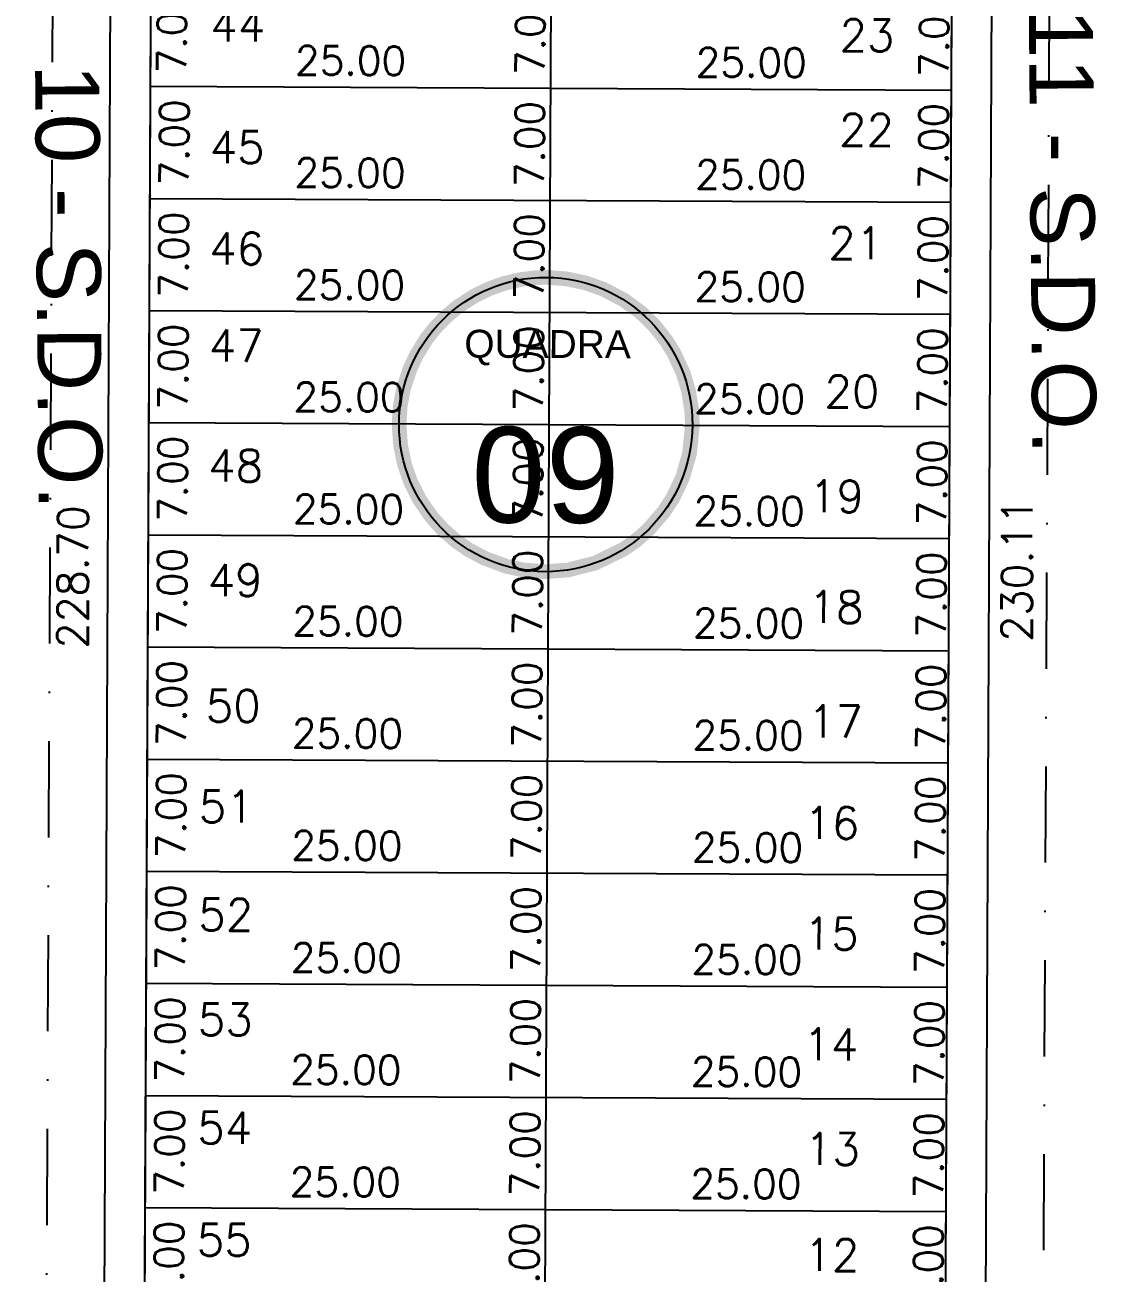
# Model space of a CAD drawing. Header units: millimetres. Extents: x -4430026 to 4783824, y 584 to 9593110.
# Drawn here: x 2184.4 to 2251.3, y 1793.2 to 1871.1 of the extents above; entities that cross this region are included whole.
import ezdxf
from ezdxf.enums import TextEntityAlignment as Align

# ---------------------------------------------------------------- set-up
doc = ezdxf.new("R2010")
doc.units = ezdxf.units.MM
doc.linetypes.add('DASHDOT', pattern=[1, 0.5, -0.25, 0, -0.25])
doc.linetypes.add('HIDDEN2', pattern=[0.1875, 0.125, -0.0625])
for name, color, linetype in [('boundary filipe', 6, 'Continuous'), ('Calçada', 1, 'Continuous'), ('Cota', 8, 'Continuous'), ('COTAS', 8, 'Continuous'), ('Lotes', 2, 'Continuous'), ('Nomes de Ruas', 3, 'Continuous'), ('Numero de lotes', 5, 'Continuous'), ('númeraçãoquadras', 4, 'Continuous'), ('Projeção', 8, 'HIDDEN2'), ('QUADRA', 4, 'Continuous')]:
    doc.layers.add(name, color=color, linetype=linetype)
doc.styles.add('arcad1', font='romans.shx')
doc.styles.add('ARIAL', font='arial.ttf', dxfattribs={"height": 0.25})
doc.styles.add('ROMANS', font='romans.shx')
doc.styles.add('STYLE1', font='sanss___.ttf')
doc.dimstyles.new('BOLA100', dxfattribs={"dimscale": 0, "dimtxt": 1.9, "dimasz": 0.18, "dimexe": 0.18, "dimexo": 0.063, "dimgap": 0, "dimtad": 1, "dimzin": 4, "dimdsep": 46, "dimtxsty": 'ROMANS', "dimcen": 0.09, "dimse1": 1, "dimse2": 1, "dimsd1": 1, "dimsd2": 1, "dimclrt": 256, "dimaunit": 1, "dimadec": 4, "dimazin": 0, "dimtfac": 1.2, "dimtix": 1, "dimtmove": 2, "dimatfit": 3, "dimfxl": 1, "dimtvp": 2, "dimtolj": 1, "dimtzin": 4, "dimarcsym": 0})
doc.dimstyles.get("Standard").update_dxf_attribs({"dimtxt": 0.18, "dimasz": 0.18, "dimexe": 0.18, "dimexo": 0.0625, "dimgap": 0.09, "dimtad": 0, "dimtih": 1, "dimtoh": 1, "dimdec": 4, "dimzin": 0, "dimdsep": 46, "dimtxsty": 'Standard', "dimcen": 0.09, "dimadec": 0, "dimazin": 0, "dimtfac": 1, "dimtdec": 4, "dimtofl": 0, "dimtmove": 0, "dimatfit": 3, "dimfxl": 1, "dimtolj": 1, "dimtzin": 0, "dimarcsym": 0})

# ---------------------------------------------------------------- blocks, each defined once
blk = doc.blocks.new('NUM_quadra')
at = {"color": 6, "const_width": 0.02}
blk.add_lwpolyline([(-0.0134, 0.1996), (-0.034, 0.1971), (-0.0579, 0.1914), (-0.0779, 0.1842), (-0.0981, 0.1743), (-0.1208, 0.1594), (-0.1377, 0.145), (-0.1521, 0.1299), (-0.1625, 0.1166), (-0.1764, 0.0942), (-0.1852, 0.0754), (-0.1941, 0.0483), (-0.1985, 0.0243), (-0.2, 0), (-0.1977, -0.0299), (-0.1921, -0.0556), (-0.1839, -0.0786), (-0.1713, -0.1033), (-0.1546, -0.1269), (-0.1389, -0.1439), (-0.1219, -0.1586), (-0.1046, -0.1705), (-0.0831, -0.1819), (-0.0531, -0.1928), (-0.0302, -0.1977), (0, -0.2), (0.0309, -0.1976), (0.0677, -0.1882), (0.1069, -0.169), (0.124, -0.1569), (0.1407, -0.1421), (0.1614, -0.1181), (0.1737, -0.0992), (0.187, -0.071), (0.1962, -0.0386), (0.2, 0), (0.1989, 0.0205), (0.1943, 0.0473), (0.1871, 0.0707), (0.1741, 0.0984), (0.1635, 0.1151), (0.1472, 0.1354), (0.1285, 0.1533), (0.1063, 0.1694), (0.0782, 0.1841), (0.0533, 0.1928), (0.0267, 0.1982), (0, 0.2)], close=True, dxfattribs=at)
blk.add_circle((0, 0), 0.2)
at = {"color": 3, "insert": (-0.1114, 0.1285), "char_height": 0.038, "width": 0.2663, "attachment_point": 1, "style": 'STYLE1'}
blk.add_mtext('\\fArial|b0|i0|c0|p34;QUADRA', dxfattribs=at)
at = {"color": 3, "style": 'STYLE1'}
blk.add_attdef('00', text='', height=0.13, dxfattribs=at).set_placement((0, -0.1335), align=Align.CENTER)
blk = doc.blocks.new('*D14935')
at = {"layer": 'DEFPOINTS', "color": 0}
for p in [(2192.244, 1867.565), (2217.244, 1867.447), (2217.233, 1865.179)]:
    blk.add_point(p, dxfattribs=at)
at = {"layer": 'Cota', "color": 41, "insert": (2204.751, 1868.838), "char_height": 1.8, "attachment_point": 5, "rotation": 359.72858, "style": 'ROMANS'}
blk.add_mtext('\\A1;25.00', dxfattribs=at)
blk = doc.blocks.new('*D14936')
at = {"layer": 'DEFPOINTS', "color": 0}
for p in [(2217.244, 1867.447), (2242.244, 1867.328), (2242.233, 1865.06)]:
    blk.add_point(p, dxfattribs=at)
at = {"layer": 'Cota', "color": 41, "insert": (2229.75, 1868.719), "char_height": 1.8, "attachment_point": 5, "rotation": 359.72858, "style": 'ROMANS'}
blk.add_mtext('\\A1;25.00', dxfattribs=at)
blk = doc.blocks.new('*D14937')
at = {"layer": 'DEFPOINTS', "color": 0}
for p in [(2192.276, 1874.237), (2192.243, 1867.237), (2197.173, 1867.214)]:
    blk.add_point(p, dxfattribs=at)
at = {"layer": 'Cota', "color": 41, "insert": (2193.59, 1870.731), "char_height": 1.8, "attachment_point": 5, "rotation": 89.72858, "style": 'ROMANS'}
blk.add_mtext('\\A1;7.00', dxfattribs=at)
blk = doc.blocks.new('*D14938')
at = {"layer": 'DEFPOINTS', "color": 0}
for p in [(2217.276, 1874.119), (2217.243, 1867.119), (2219.541, 1867.108)]:
    blk.add_point(p, dxfattribs=at)
at = {"layer": 'Cota', "color": 41, "insert": (2215.957, 1870.625), "char_height": 1.8, "attachment_point": 5, "rotation": 89.72858, "style": 'ROMANS'}
blk.add_mtext('\\A1;7.00', dxfattribs=at)
blk = doc.blocks.new('*D14939')
at = {"layer": 'DEFPOINTS', "color": 0}
for p in [(2192.211, 1860.565), (2217.211, 1860.447), (2217.2, 1858.179)]:
    blk.add_point(p, dxfattribs=at)
at = {"layer": 'Cota', "color": 41, "insert": (2204.717, 1861.838), "char_height": 1.8, "attachment_point": 5, "rotation": 359.72858, "style": 'ROMANS'}
blk.add_mtext('\\A1;25.00', dxfattribs=at)
blk = doc.blocks.new('*D14940')
at = {"layer": 'DEFPOINTS', "color": 0}
for p in [(2217.211, 1860.447), (2242.211, 1860.328), (2242.2, 1858.06)]:
    blk.add_point(p, dxfattribs=at)
at = {"layer": 'Cota', "color": 41, "insert": (2229.717, 1861.72), "char_height": 1.8, "attachment_point": 5, "rotation": 359.72858, "style": 'ROMANS'}
blk.add_mtext('\\A1;25.00', dxfattribs=at)
blk = doc.blocks.new('*D14941')
at = {"layer": 'DEFPOINTS', "color": 0}
for p in [(2217.243, 1867.119), (2217.209, 1860.119), (2219.508, 1860.108)]:
    blk.add_point(p, dxfattribs=at)
at = {"layer": 'Cota', "color": 41, "insert": (2215.924, 1863.625), "char_height": 1.8, "attachment_point": 5, "rotation": 89.72858, "style": 'ROMANS'}
blk.add_mtext('\\A1;7.00', dxfattribs=at)
blk = doc.blocks.new('*D14942')
at = {"layer": 'DEFPOINTS', "color": 0}
for p in [(2192.178, 1853.565), (2217.178, 1853.447), (2217.167, 1851.179)]:
    blk.add_point(p, dxfattribs=at)
at = {"layer": 'Cota', "color": 41, "insert": (2204.684, 1854.838), "char_height": 1.8, "attachment_point": 5, "rotation": 359.72858, "style": 'ROMANS'}
blk.add_mtext('\\A1;25.00', dxfattribs=at)
blk = doc.blocks.new('*D14943')
at = {"layer": 'DEFPOINTS', "color": 0}
for p in [(2217.178, 1853.447), (2242.178, 1853.328), (2242.167, 1851.06)]:
    blk.add_point(p, dxfattribs=at)
at = {"layer": 'Cota', "color": 41, "insert": (2229.684, 1854.72), "char_height": 1.8, "attachment_point": 5, "rotation": 359.72858, "style": 'ROMANS'}
blk.add_mtext('\\A1;25.00', dxfattribs=at)
blk = doc.blocks.new('*D14944')
at = {"layer": 'DEFPOINTS', "color": 0}
for p in [(2217.209, 1860.119), (2217.176, 1853.119), (2219.475, 1853.108)]:
    blk.add_point(p, dxfattribs=at)
at = {"layer": 'Cota', "color": 41, "insert": (2215.891, 1856.625), "char_height": 1.8, "attachment_point": 5, "rotation": 89.72858, "style": 'ROMANS'}
blk.add_mtext('\\A1;7.00', dxfattribs=at)
blk = doc.blocks.new('*D14945')
at = {"layer": 'DEFPOINTS', "color": 0}
for p in [(2192.145, 1846.565), (2217.145, 1846.447), (2217.134, 1844.179)]:
    blk.add_point(p, dxfattribs=at)
at = {"layer": 'Cota', "color": 41, "insert": (2204.651, 1847.838), "char_height": 1.8, "attachment_point": 5, "rotation": 359.72858, "style": 'ROMANS'}
blk.add_mtext('\\A1;25.00', dxfattribs=at)
blk = doc.blocks.new('*D14946')
at = {"layer": 'DEFPOINTS', "color": 0}
for p in [(2217.145, 1846.447), (2242.144, 1846.328), (2242.134, 1844.06)]:
    blk.add_point(p, dxfattribs=at)
at = {"layer": 'Cota', "color": 41, "insert": (2229.651, 1847.72), "char_height": 1.8, "attachment_point": 5, "rotation": 359.72858, "style": 'ROMANS'}
blk.add_mtext('\\A1;25.00', dxfattribs=at)
blk = doc.blocks.new('*D14947')
at = {"layer": 'DEFPOINTS', "color": 0}
for p in [(2217.176, 1853.119), (2217.143, 1846.119), (2219.441, 1846.108)]:
    blk.add_point(p, dxfattribs=at)
at = {"layer": 'Cota', "color": 41, "insert": (2215.858, 1849.625), "char_height": 1.8, "attachment_point": 5, "rotation": 89.72858, "style": 'ROMANS'}
blk.add_mtext('\\A1;7.00', dxfattribs=at)
blk = doc.blocks.new('*D14948')
at = {"layer": 'DEFPOINTS', "color": 0}
for p in [(2192.112, 1839.565), (2217.111, 1839.447), (2217.101, 1837.179)]:
    blk.add_point(p, dxfattribs=at)
at = {"layer": 'Cota', "color": 41, "insert": (2204.618, 1840.838), "char_height": 1.8, "attachment_point": 5, "rotation": 359.72858, "style": 'ROMANS'}
blk.add_mtext('\\A1;25.00', dxfattribs=at)
blk = doc.blocks.new('*D14949')
at = {"layer": 'DEFPOINTS', "color": 0}
for p in [(2217.111, 1839.447), (2242.111, 1839.329), (2242.1, 1837.061)]:
    blk.add_point(p, dxfattribs=at)
at = {"layer": 'Cota', "color": 41, "insert": (2229.618, 1840.72), "char_height": 1.8, "attachment_point": 5, "rotation": 359.72858, "style": 'ROMANS'}
blk.add_mtext('\\A1;25.00', dxfattribs=at)
blk = doc.blocks.new('*D14950')
at = {"layer": 'DEFPOINTS', "color": 0}
for p in [(2217.143, 1846.119), (2217.11, 1839.119), (2219.408, 1839.108)]:
    blk.add_point(p, dxfattribs=at)
at = {"layer": 'Cota', "color": 41, "insert": (2215.825, 1842.625), "char_height": 1.8, "attachment_point": 5, "rotation": 89.72858, "style": 'ROMANS'}
blk.add_mtext('\\A1;7.00', dxfattribs=at)
blk = doc.blocks.new('*D14951')
at = {"layer": 'DEFPOINTS', "color": 0}
for p in [(2192.079, 1832.565), (2217.078, 1832.447), (2217.068, 1830.179)]:
    blk.add_point(p, dxfattribs=at)
at = {"layer": 'Cota', "color": 41, "insert": (2204.585, 1833.838), "char_height": 1.8, "attachment_point": 5, "rotation": 359.72858, "style": 'ROMANS'}
blk.add_mtext('\\A1;25.00', dxfattribs=at)
blk = doc.blocks.new('*D14952')
at = {"layer": 'DEFPOINTS', "color": 0}
for p in [(2217.078, 1832.447), (2242.078, 1832.329), (2242.067, 1830.061)]:
    blk.add_point(p, dxfattribs=at)
at = {"layer": 'Cota', "color": 41, "insert": (2229.584, 1833.72), "char_height": 1.8, "attachment_point": 5, "rotation": 359.72858, "style": 'ROMANS'}
blk.add_mtext('\\A1;25.00', dxfattribs=at)
blk = doc.blocks.new('*D14953')
at = {"layer": 'DEFPOINTS', "color": 0}
for p in [(2217.11, 1839.119), (2217.077, 1832.119), (2219.375, 1832.109)]:
    blk.add_point(p, dxfattribs=at)
at = {"layer": 'Cota', "color": 41, "insert": (2215.792, 1835.626), "char_height": 1.8, "attachment_point": 5, "rotation": 89.72858, "style": 'ROMANS'}
blk.add_mtext('\\A1;7.00', dxfattribs=at)
blk = doc.blocks.new('*D14954')
at = {"layer": 'DEFPOINTS', "color": 0}
for p in [(2217.045, 1825.447), (2242.045, 1825.329), (2242.034, 1823.061)]:
    blk.add_point(p, dxfattribs=at)
at = {"layer": 'Cota', "color": 41, "insert": (2229.551, 1826.72), "char_height": 1.8, "attachment_point": 5, "rotation": 359.72858, "style": 'ROMANS'}
blk.add_mtext('\\A1;25.00', dxfattribs=at)
blk = doc.blocks.new('*D14955')
at = {"layer": 'DEFPOINTS', "color": 0}
for p in [(2217.077, 1832.119), (2217.044, 1825.119), (2219.342, 1825.109)]:
    blk.add_point(p, dxfattribs=at)
at = {"layer": 'Cota', "color": 41, "insert": (2215.759, 1828.626), "char_height": 1.8, "attachment_point": 5, "rotation": 89.72858, "style": 'ROMANS'}
blk.add_mtext('\\A1;7.00', dxfattribs=at)
blk = doc.blocks.new('*D14956')
at = {"layer": 'DEFPOINTS', "color": 0}
for p in [(2192.012, 1818.566), (2217.012, 1818.447), (2217.001, 1816.179)]:
    blk.add_point(p, dxfattribs=at)
at = {"layer": 'Cota', "color": 41, "insert": (2204.518, 1819.838), "char_height": 1.8, "attachment_point": 5, "rotation": 359.72858, "style": 'ROMANS'}
blk.add_mtext('\\A1;25.00', dxfattribs=at)
blk = doc.blocks.new('*D14957')
at = {"layer": 'DEFPOINTS', "color": 0}
for p in [(2217.012, 1818.447), (2242.012, 1818.329), (2242.001, 1816.061)]:
    blk.add_point(p, dxfattribs=at)
at = {"layer": 'Cota', "color": 41, "insert": (2229.518, 1819.72), "char_height": 1.8, "attachment_point": 5, "rotation": 359.72858, "style": 'ROMANS'}
blk.add_mtext('\\A1;25.00', dxfattribs=at)
blk = doc.blocks.new('*D14958')
at = {"layer": 'DEFPOINTS', "color": 0}
for p in [(2217.044, 1825.119), (2217.01, 1818.12), (2219.309, 1818.109)]:
    blk.add_point(p, dxfattribs=at)
at = {"layer": 'Cota', "color": 41, "insert": (2215.725, 1821.626), "char_height": 1.8, "attachment_point": 5, "rotation": 89.72858, "style": 'ROMANS'}
blk.add_mtext('\\A1;7.00', dxfattribs=at)
blk = doc.blocks.new('*D14959')
at = {"layer": 'DEFPOINTS', "color": 0}
for p in [(2191.979, 1811.566), (2216.979, 1811.447), (2216.968, 1809.179)]:
    blk.add_point(p, dxfattribs=at)
at = {"layer": 'Cota', "color": 41, "insert": (2204.485, 1812.838), "char_height": 1.8, "attachment_point": 5, "rotation": 359.72858, "style": 'ROMANS'}
blk.add_mtext('\\A1;25.00', dxfattribs=at)
blk = doc.blocks.new('*D14960')
at = {"layer": 'DEFPOINTS', "color": 0}
for p in [(2216.979, 1811.447), (2241.979, 1811.329), (2241.968, 1809.061)]:
    blk.add_point(p, dxfattribs=at)
at = {"layer": 'Cota', "color": 41, "insert": (2229.485, 1812.72), "char_height": 1.8, "attachment_point": 5, "rotation": 359.72858, "style": 'ROMANS'}
blk.add_mtext('\\A1;25.00', dxfattribs=at)
blk = doc.blocks.new('*D14961')
at = {"layer": 'DEFPOINTS', "color": 0}
for p in [(2217.01, 1818.12), (2216.977, 1811.12), (2219.276, 1811.109)]:
    blk.add_point(p, dxfattribs=at)
at = {"layer": 'Cota', "color": 41, "insert": (2215.692, 1814.626), "char_height": 1.8, "attachment_point": 5, "rotation": 89.72858, "style": 'ROMANS'}
blk.add_mtext('\\A1;7.00', dxfattribs=at)
blk = doc.blocks.new('*D14962')
at = {"layer": 'DEFPOINTS', "color": 0}
for p in [(2191.946, 1804.566), (2216.946, 1804.447), (2216.935, 1802.179)]:
    blk.add_point(p, dxfattribs=at)
at = {"layer": 'Cota', "color": 41, "insert": (2204.452, 1805.839), "char_height": 1.8, "attachment_point": 5, "rotation": 359.72858, "style": 'ROMANS'}
blk.add_mtext('\\A1;25.00', dxfattribs=at)
blk = doc.blocks.new('*D14963')
at = {"layer": 'DEFPOINTS', "color": 0}
for p in [(2216.946, 1804.447), (2241.945, 1804.329), (2241.935, 1802.061)]:
    blk.add_point(p, dxfattribs=at)
at = {"layer": 'Cota', "color": 41, "insert": (2229.452, 1805.72), "char_height": 1.8, "attachment_point": 5, "rotation": 359.72858, "style": 'ROMANS'}
blk.add_mtext('\\A1;25.00', dxfattribs=at)
blk = doc.blocks.new('*D14964')
at = {"layer": 'DEFPOINTS', "color": 0}
for p in [(2216.977, 1811.12), (2216.944, 1804.12), (2219.242, 1804.109)]:
    blk.add_point(p, dxfattribs=at)
at = {"layer": 'Cota', "color": 41, "insert": (2215.659, 1807.626), "char_height": 1.8, "attachment_point": 5, "rotation": 89.72858, "style": 'ROMANS'}
blk.add_mtext('\\A1;7.00', dxfattribs=at)
blk = doc.blocks.new('*D14965')
at = {"layer": 'DEFPOINTS', "color": 0}
for p in [(2191.913, 1797.566), (2216.913, 1797.447), (2216.902, 1795.179)]:
    blk.add_point(p, dxfattribs=at)
at = {"layer": 'Cota', "color": 41, "insert": (2204.419, 1798.839), "char_height": 1.8, "attachment_point": 5, "rotation": 359.72858, "style": 'ROMANS'}
blk.add_mtext('\\A1;25.00', dxfattribs=at)
blk = doc.blocks.new('*D14966')
at = {"layer": 'DEFPOINTS', "color": 0}
for p in [(2216.913, 1797.447), (2241.912, 1797.329), (2241.901, 1795.061)]:
    blk.add_point(p, dxfattribs=at)
at = {"layer": 'Cota', "color": 41, "insert": (2229.419, 1798.72), "char_height": 1.8, "attachment_point": 5, "rotation": 359.72858, "style": 'ROMANS'}
blk.add_mtext('\\A1;25.00', dxfattribs=at)
blk = doc.blocks.new('*D14967')
at = {"layer": 'DEFPOINTS', "color": 0}
for p in [(2216.944, 1804.12), (2216.911, 1797.12), (2219.209, 1797.109)]:
    blk.add_point(p, dxfattribs=at)
at = {"layer": 'Cota', "color": 41, "insert": (2215.626, 1800.626), "char_height": 1.8, "attachment_point": 5, "rotation": 89.72858, "style": 'ROMANS'}
blk.add_mtext('\\A1;7.00', dxfattribs=at)
blk = doc.blocks.new('*D14970')
at = {"layer": 'DEFPOINTS', "color": 0}
for p in [(2216.911, 1797.12), (2216.878, 1790.12), (2219.176, 1790.109)]:
    blk.add_point(p, dxfattribs=at)
at = {"layer": 'Cota', "color": 41, "insert": (2215.593, 1793.626), "char_height": 1.8, "attachment_point": 5, "rotation": 89.72858, "style": 'ROMANS'}
blk.add_mtext('\\A1;7.00', dxfattribs=at)
blk = doc.blocks.new('*D13597')
at = {"layer": 'DEFPOINTS', "color": 0}
for p in [(2194.808, 1797.224), (2194.775, 1790.225), (2196.991, 1790.214)]:
    blk.add_point(p, dxfattribs=at)
at = {"layer": 'Cota', "color": 41, "insert": (2193.408, 1793.731), "char_height": 1.8, "attachment_point": 5, "rotation": 89.72858, "style": 'ROMANS'}
blk.add_mtext('\\A1;7.00', dxfattribs=at)
blk = doc.blocks.new('*D13668')
at = {"layer": 'DEFPOINTS', "color": 0}
for p in [(2195.061, 1867.224), (2195.028, 1860.224), (2197.326, 1860.213)]:
    blk.add_point(p, dxfattribs=at)
at = {"layer": 'Cota', "color": 41, "insert": (2193.743, 1863.73), "char_height": 1.8, "attachment_point": 5, "rotation": 89.72858, "style": 'ROMANS'}
blk.add_mtext('\\A1;7.00', dxfattribs=at)
blk = doc.blocks.new('*D13669')
at = {"layer": 'DEFPOINTS', "color": 0}
for p in [(2195.028, 1860.224), (2194.995, 1853.224), (2197.293, 1853.213)]:
    blk.add_point(p, dxfattribs=at)
at = {"layer": 'Cota', "color": 41, "insert": (2193.71, 1856.73), "char_height": 1.8, "attachment_point": 5, "rotation": 89.72858, "style": 'ROMANS'}
blk.add_mtext('\\A1;7.00', dxfattribs=at)
blk = doc.blocks.new('*D13670')
at = {"layer": 'DEFPOINTS', "color": 0}
for p in [(2194.995, 1853.224), (2194.962, 1846.224), (2197.26, 1846.213)]:
    blk.add_point(p, dxfattribs=at)
at = {"layer": 'Cota', "color": 41, "insert": (2193.677, 1849.73), "char_height": 1.8, "attachment_point": 5, "rotation": 89.72858, "style": 'ROMANS'}
blk.add_mtext('\\A1;7.00', dxfattribs=at)
blk = doc.blocks.new('*D13671')
at = {"layer": 'DEFPOINTS', "color": 0}
for p in [(2194.962, 1846.224), (2194.929, 1839.224), (2197.227, 1839.213)]:
    blk.add_point(p, dxfattribs=at)
at = {"layer": 'Cota', "color": 41, "insert": (2193.643, 1842.731), "char_height": 1.8, "attachment_point": 5, "rotation": 89.72858, "style": 'ROMANS'}
blk.add_mtext('\\A1;7.00', dxfattribs=at)
blk = doc.blocks.new('*D13672')
at = {"layer": 'DEFPOINTS', "color": 0}
for p in [(2194.929, 1839.224), (2194.895, 1832.224), (2197.194, 1832.214)]:
    blk.add_point(p, dxfattribs=at)
at = {"layer": 'Cota', "color": 41, "insert": (2193.61, 1835.731), "char_height": 1.8, "attachment_point": 5, "rotation": 89.72858, "style": 'ROMANS'}
blk.add_mtext('\\A1;7.00', dxfattribs=at)
blk = doc.blocks.new('*D13673')
at = {"layer": 'DEFPOINTS', "color": 0}
for p in [(2194.895, 1832.224), (2194.862, 1825.225), (2197.161, 1825.214)]:
    blk.add_point(p, dxfattribs=at)
at = {"layer": 'Cota', "color": 41, "insert": (2193.577, 1828.731), "char_height": 1.8, "attachment_point": 5, "rotation": 89.72858, "style": 'ROMANS'}
blk.add_mtext('\\A1;7.00', dxfattribs=at)
blk = doc.blocks.new('*D13674')
at = {"layer": 'DEFPOINTS', "color": 0}
for p in [(2194.862, 1825.225), (2194.829, 1818.225), (2197.127, 1818.214)]:
    blk.add_point(p, dxfattribs=at)
at = {"layer": 'Cota', "color": 41, "insert": (2193.544, 1821.731), "char_height": 1.8, "attachment_point": 5, "rotation": 89.72858, "style": 'ROMANS'}
blk.add_mtext('\\A1;7.00', dxfattribs=at)
blk = doc.blocks.new('*D13675')
at = {"layer": 'DEFPOINTS', "color": 0}
for p in [(2194.829, 1818.225), (2194.796, 1811.225), (2197.094, 1811.214)]:
    blk.add_point(p, dxfattribs=at)
at = {"layer": 'Cota', "color": 41, "insert": (2193.511, 1814.731), "char_height": 1.8, "attachment_point": 5, "rotation": 89.72858, "style": 'ROMANS'}
blk.add_mtext('\\A1;7.00', dxfattribs=at)
blk = doc.blocks.new('*D13676')
at = {"layer": 'DEFPOINTS', "color": 0}
for p in [(2194.796, 1811.225), (2194.763, 1804.225), (2197.061, 1804.214)]:
    blk.add_point(p, dxfattribs=at)
at = {"layer": 'Cota', "color": 41, "insert": (2193.478, 1807.731), "char_height": 1.8, "attachment_point": 5, "rotation": 89.72858, "style": 'ROMANS'}
blk.add_mtext('\\A1;7.00', dxfattribs=at)
blk = doc.blocks.new('*D13677')
at = {"layer": 'DEFPOINTS', "color": 0}
for p in [(2194.763, 1804.225), (2194.73, 1797.225), (2197.028, 1797.214)]:
    blk.add_point(p, dxfattribs=at)
at = {"layer": 'Cota', "color": 41, "insert": (2193.445, 1800.731), "char_height": 1.8, "attachment_point": 5, "rotation": 89.72858, "style": 'ROMANS'}
blk.add_mtext('\\A1;7.00', dxfattribs=at)
blk = doc.blocks.new('*D13678')
at = {"layer": 'DEFPOINTS', "color": 0}
for p in [(2192.045, 1825.566), (2217.045, 1825.447), (2217.034, 1823.179)]:
    blk.add_point(p, dxfattribs=at)
at = {"layer": 'Cota', "color": 41, "insert": (2204.552, 1826.838), "char_height": 1.8, "attachment_point": 5, "rotation": 359.72858, "style": 'ROMANS'}
blk.add_mtext('\\A1;25.00', dxfattribs=at)
blk = doc.blocks.new('*D14082')
at = {"layer": 'DEFPOINTS', "color": 0, "linetype": 'ByBlock'}
for p in [(2186.539, 1950.968), (2185.456, 1722.27), (2187.824, 1722.259)]:
    blk.add_point(p, dxfattribs=at)
at = {"layer": 'COTAS', "linetype": 'ByBlock', "insert": (2187.416, 1836.612), "char_height": 1.9, "attachment_point": 5, "rotation": 89.72858, "style": 'ROMANS'}
blk.add_mtext('\\A1;228.70', dxfattribs=at)
blk = doc.blocks.new('*D14083')
at = {"layer": 'DEFPOINTS', "color": 0, "linetype": 'ByBlock'}
for p in [(2248.745, 1952.084), (2247.655, 1721.976), (2247.655, 1721.976)]:
    blk.add_point(p, dxfattribs=at)
at = {"layer": 'COTAS', "linetype": 'ByBlock', "insert": (2246.329, 1837.039), "char_height": 1.9, "attachment_point": 5, "rotation": 89.72858, "style": 'ROMANS'}
blk.add_mtext('\\A1;230.11', dxfattribs=at)
blk = doc.blocks.new('*D13932')
at = {"layer": 'DEFPOINTS', "color": 0}
for p in [(2242.275, 1874), (2242.242, 1867.001), (2244.742, 1866.989)]:
    blk.add_point(p, dxfattribs=at)
at = {"layer": 'COTAS', "color": 41, "insert": (2241.159, 1870.506), "char_height": 1.8, "attachment_point": 5, "rotation": 89.72858, "style": 'ROMANS'}
blk.add_mtext('\\A1;7.00', dxfattribs=at)
blk = doc.blocks.new('*D13933')
at = {"layer": 'DEFPOINTS', "color": 0}
for p in [(2242.242, 1867.001), (2242.209, 1860.001), (2244.709, 1859.989)]:
    blk.add_point(p, dxfattribs=at)
at = {"layer": 'COTAS', "color": 41, "insert": (2241.126, 1863.506), "char_height": 1.8, "attachment_point": 5, "rotation": 89.72858, "style": 'ROMANS'}
blk.add_mtext('\\A1;7.00', dxfattribs=at)
blk = doc.blocks.new('*D13934')
at = {"layer": 'DEFPOINTS', "color": 0}
for p in [(2242.209, 1860.001), (2242.176, 1853.001), (2244.676, 1852.989)]:
    blk.add_point(p, dxfattribs=at)
at = {"layer": 'COTAS', "color": 41, "insert": (2241.093, 1856.506), "char_height": 1.8, "attachment_point": 5, "rotation": 89.72858, "style": 'ROMANS'}
blk.add_mtext('\\A1;7.00', dxfattribs=at)
blk = doc.blocks.new('*D13935')
at = {"layer": 'DEFPOINTS', "color": 0}
for p in [(2242.176, 1853.001), (2242.143, 1846.001), (2244.643, 1845.989)]:
    blk.add_point(p, dxfattribs=at)
at = {"layer": 'COTAS', "color": 41, "insert": (2241.059, 1849.506), "char_height": 1.8, "attachment_point": 5, "rotation": 89.72858, "style": 'ROMANS'}
blk.add_mtext('\\A1;7.00', dxfattribs=at)
blk = doc.blocks.new('*D13936')
at = {"layer": 'DEFPOINTS', "color": 0}
for p in [(2242.143, 1846.001), (2242.11, 1839.001), (2244.61, 1838.989)]:
    blk.add_point(p, dxfattribs=at)
at = {"layer": 'COTAS', "color": 41, "insert": (2241.026, 1842.506), "char_height": 1.8, "attachment_point": 5, "rotation": 89.72858, "style": 'ROMANS'}
blk.add_mtext('\\A1;7.00', dxfattribs=at)
blk = doc.blocks.new('*D13937')
at = {"layer": 'DEFPOINTS', "color": 0}
for p in [(2242.11, 1839.001), (2242.076, 1832.001), (2244.576, 1831.989)]:
    blk.add_point(p, dxfattribs=at)
at = {"layer": 'COTAS', "color": 41, "insert": (2240.993, 1835.506), "char_height": 1.8, "attachment_point": 5, "rotation": 89.72858, "style": 'ROMANS'}
blk.add_mtext('\\A1;7.00', dxfattribs=at)
blk = doc.blocks.new('*D13938')
at = {"layer": 'DEFPOINTS', "color": 0}
for p in [(2242.076, 1832.001), (2242.043, 1825.001), (2244.543, 1824.989)]:
    blk.add_point(p, dxfattribs=at)
at = {"layer": 'COTAS', "color": 41, "insert": (2240.96, 1828.506), "char_height": 1.8, "attachment_point": 5, "rotation": 89.72858, "style": 'ROMANS'}
blk.add_mtext('\\A1;7.00', dxfattribs=at)
blk = doc.blocks.new('*D13939')
at = {"layer": 'DEFPOINTS', "color": 0}
for p in [(2242.043, 1825.001), (2242.01, 1818.001), (2244.51, 1817.989)]:
    blk.add_point(p, dxfattribs=at)
at = {"layer": 'COTAS', "color": 41, "insert": (2240.927, 1821.506), "char_height": 1.8, "attachment_point": 5, "rotation": 89.72858, "style": 'ROMANS'}
blk.add_mtext('\\A1;7.00', dxfattribs=at)
blk = doc.blocks.new('*D13940')
at = {"layer": 'DEFPOINTS', "color": 0}
for p in [(2242.01, 1818.001), (2241.977, 1811.001), (2244.477, 1810.989)]:
    blk.add_point(p, dxfattribs=at)
at = {"layer": 'COTAS', "color": 41, "insert": (2240.894, 1814.506), "char_height": 1.8, "attachment_point": 5, "rotation": 89.72858, "style": 'ROMANS'}
blk.add_mtext('\\A1;7.00', dxfattribs=at)
blk = doc.blocks.new('*D13941')
at = {"layer": 'DEFPOINTS', "color": 0}
for p in [(2241.977, 1811.001), (2241.944, 1804.001), (2244.444, 1803.989)]:
    blk.add_point(p, dxfattribs=at)
at = {"layer": 'COTAS', "color": 41, "insert": (2240.86, 1807.506), "char_height": 1.8, "attachment_point": 5, "rotation": 89.72858, "style": 'ROMANS'}
blk.add_mtext('\\A1;7.00', dxfattribs=at)
blk = doc.blocks.new('*D13942')
at = {"layer": 'DEFPOINTS', "color": 0}
for p in [(2241.944, 1804.001), (2241.911, 1797.001), (2244.411, 1796.99)]:
    blk.add_point(p, dxfattribs=at)
at = {"layer": 'COTAS', "color": 41, "insert": (2240.827, 1800.507), "char_height": 1.8, "attachment_point": 5, "rotation": 89.72858, "style": 'ROMANS'}
blk.add_mtext('\\A1;7.00', dxfattribs=at)
blk = doc.blocks.new('*D13943')
at = {"layer": 'DEFPOINTS', "color": 0}
for p in [(2241.911, 1797.001), (2241.878, 1790.001), (2244.378, 1789.99)]:
    blk.add_point(p, dxfattribs=at)
at = {"layer": 'COTAS', "color": 41, "insert": (2240.794, 1793.507), "char_height": 1.8, "attachment_point": 5, "rotation": 89.72858, "style": 'ROMANS'}
blk.add_mtext('\\A1;7.00', dxfattribs=at)
blk = doc.blocks.new('*D8607')
at = {"layer": 'DEFPOINTS', "color": 0, "linetype": 'ByBlock'}
for p in [(2186.539, 1950.968), (2185.456, 1722.27), (2187.824, 1722.259)]:
    blk.add_point(p, dxfattribs=at)
at = {"layer": 'COTAS', "linetype": 'ByBlock', "insert": (2187.416, 1836.612), "char_height": 1.9, "attachment_point": 5, "rotation": 89.72858, "style": 'ROMANS'}
blk.add_mtext('\\A1;228.70', dxfattribs=at)
blk = doc.blocks.new('*D8608')
at = {"layer": 'DEFPOINTS', "color": 0, "linetype": 'ByBlock'}
for p in [(2248.745, 1952.084), (2247.655, 1721.976), (2247.655, 1721.976)]:
    blk.add_point(p, dxfattribs=at)
at = {"layer": 'COTAS', "linetype": 'ByBlock', "insert": (2246.329, 1837.039), "char_height": 1.9, "attachment_point": 5, "rotation": 89.72858, "style": 'ROMANS'}
blk.add_mtext('\\A1;230.11', dxfattribs=at)

msp = doc.modelspace()

# ---------------------------------------------------------------- linework, layer by layer
at = {"layer": 'boundary filipe', "linetype": 'ByBlock', "elevation": 2.439}
for points in [[(2242.599, 1942.293), (2242.616, 1945.873), (2239.036, 1945.809), (2196.032, 1945.037), (2192.611, 1944.976), (2192.595, 1941.554), (2191.629, 1737.738), (2191.605, 1732.691), (2195.105, 1732.674), (2238.068, 1732.471), (2241.605, 1732.454), (2241.629, 1737.501)], [(2242.599, 1942.293), (2242.616, 1945.873), (2239.036, 1945.809), (2196.032, 1945.037), (2192.611, 1944.976), (2192.595, 1941.554), (2191.629, 1737.738), (2191.605, 1732.691), (2195.105, 1732.674), (2238.404, 1732.469), (2241.605, 1732.454), (2241.629, 1737.501)]]:
    msp.add_lwpolyline(points, close=True, dxfattribs=at)
at = {"layer": 'Calçada'}
for p, q in [((2189.122, 1736.203, 2.439), (2190.095, 1941.566, 2.439)), ((2244.121, 1735.942, 2.439), (2245.099, 1942.281, 2.439))]:
    msp.add_line(p, q, dxfattribs=at)
at = {"layer": 'Lotes'}
for p, q in [((2216.605, 1732.573, 2.439), (2217.614, 1945.424, 2.439)), ((2192.243, 1867.237, 2.439), (2242.242, 1867.001, 2.439)), ((2192.21, 1860.238, 2.439), (2242.209, 1860.001, 2.439)), ((2192.177, 1853.238, 2.439), (2242.176, 1853.001, 2.439)), ((2192.143, 1846.238, 2.439), (2242.143, 1846.001, 2.439)), ((2192.11, 1839.238, 2.439), (2242.11, 1839.001, 2.439)), ((2192.077, 1832.238, 2.439), (2242.076, 1832.001, 2.439)), ((2192.044, 1825.238, 2.439), (2242.043, 1825.001, 2.439)), ((2192.011, 1818.238, 2.439), (2242.01, 1818.001, 2.439)), ((2191.978, 1811.238, 2.439), (2241.977, 1811.001, 2.439)), ((2191.944, 1804.238, 2.439), (2241.944, 1804.001, 2.439)), ((2191.911, 1797.238, 2.439), (2241.911, 1797.001, 2.439))]:
    msp.add_line(p, q, dxfattribs=at)
at = {"layer": 'Projeção', "linetype": 'DASHDOT', "ltscale": 12}
for p, q in [((2247.655, 1721.976, 2.439), (2248.745, 1952.084, 2.439)), ((2184.43, 1505.75, 2.439), (2186.539, 1950.968, 2.439))]:
    msp.add_line(p, q, dxfattribs=at)
at = {"layer": 'QUADRA', "elevation": 2.439}
msp.add_lwpolyline([(2242.616, 1945.873), (2192.611, 1944.976), (2191.605, 1732.691), (2241.605, 1732.454), (2242.616, 1945.873)], close=True, dxfattribs=at)

# ---------------------------------------------------------------- block references
at = {"layer": 'númeraçãoquadras', "linetype": 'ByBlock', "extrusion": (0.084423, -0.000343131, 0.99643)}
ref = msp.add_blockref('NUM_quadra', (1855.115, -2201.31, 188.956), dxfattribs=dict(at, xscale=45.93175888062505, yscale=45.93175888063583, zscale=45.9317585301845, rotation=270.0385460290153))
ref.add_attrib('00', '09', dxfattribs={"layer": '0', "color": 3, "extrusion": (0.084423, -0.000343131, 0.99643), "height": 5.9711, "rotation": 270.03855, "style": 'STYLE1'}).set_placement((1848.985, -2201.314, 188.956), align=Align.CENTER)

# ---------------------------------------------------------------- texts
at = {"layer": 'Nomes de Ruas', "extrusion": (0.018825, 0.084574, 0.996239), "style": 'ARIAL'}
for s, p in [('RUA  11 - S.D.O.', (-1783.305, -2321.064, 204.312)), ('RUA  10 - S.D.O.', (-1723.528, -2304.273, 202.852))]:
    msp.add_text(s, height=4, rotation=102.96746, dxfattribs=at).set_placement(p)
at = {"layer": 'Numero de lotes', "style": 'arcad1'}
for s, p in [('44', (2197.708, 1871.036, 2.439)), ('23', (2236.97, 1870.412, 2.439)), ('22', (2236.942, 1864.513, 2.439)), ('45', (2197.672, 1863.436, 2.439)), ('21', (2236.273, 1857.444, 2.439)), ('46', (2197.642, 1857.103, 2.439)), ('47', (2197.613, 1851.045, 2.439)), ('20', (2236.031, 1848.178, 2.439)), ('48', (2197.578, 1843.551, 2.439)), ('19', (2235.073, 1841.639, 2.439)), ('49', (2197.544, 1836.405, 2.439)), ('18', (2235.041, 1834.729, 2.439)), ('50', (2197.428, 1828.554, 2.439)), ('17', (2235.007, 1827.588, 2.439)), ('51', (2196.994, 1822.278, 2.439)), ('16', (2234.779, 1821.249, 2.439)), ('52', (2196.962, 1815.523, 2.439)), ('15', (2234.746, 1814.339, 2.439)), ('53', (2196.931, 1808.979, 2.439)), ('14', (2234.713, 1807.429, 2.439)), ('54', (2196.899, 1802.224, 2.439)), ('13', (2234.814, 1800.898, 2.439)), ('55', (2196.866, 1795.224, 2.439)), ('12', (2234.783, 1794.278, 2.439))]:
    msp.add_text(s, height=2, rotation=359.72858, dxfattribs=at).set_placement(p, align=Align.MIDDLE_CENTER)

# ---------------------------------------------------------------- dimensions: what is measured, and where the dimension line sits
at = {"layer": 'Cota'}
for base, p1, p2, angle, picture, middle in [((2197.173, 1867.214, 2.439), (2192.276, 1874.237, 2.439), (2192.243, 1867.237, 2.439), 89.72858, '*D14937', (2193.59, 1870.731, 2.439)), ((2219.541, 1867.108, 2.439), (2217.276, 1874.119, 2.439), (2217.243, 1867.119, 2.439), 89.72858, '*D14938', (2215.957, 1870.625, 2.439)), ((2242.233, 1865.06, 2.439), (2217.244, 1867.447, 2.439), (2242.244, 1867.328, 2.439), 179.72858, '*D14936', (2229.75, 1868.719, 2.439)), ((2197.326, 1860.213, 2.439), (2195.061, 1867.224, 2.439), (2195.028, 1860.224, 2.439), 89.72858, '*D13668', (2193.743, 1863.73, 2.439)), ((2219.508, 1860.108, 2.439), (2217.243, 1867.119, 2.439), (2217.209, 1860.119, 2.439), 89.72858, '*D14941', (2215.924, 1863.625, 2.439)), ((2242.2, 1858.06, 2.439), (2217.211, 1860.447, 2.439), (2242.211, 1860.328, 2.439), 179.72858, '*D14940', (2229.717, 1861.72, 2.439)), ((2197.293, 1853.213, 2.439), (2195.028, 1860.224, 2.439), (2194.995, 1853.224, 2.439), 89.72858, '*D13669', (2193.71, 1856.73, 2.439)), ((2219.475, 1853.108, 2.439), (2217.209, 1860.119, 2.439), (2217.176, 1853.119, 2.439), 89.72858, '*D14944', (2215.891, 1856.625, 2.439)), ((2242.167, 1851.06, 2.439), (2217.178, 1853.447, 2.439), (2242.178, 1853.328, 2.439), 179.72858, '*D14943', (2229.684, 1854.72, 2.439)), ((2197.26, 1846.213, 2.439), (2194.995, 1853.224, 2.439), (2194.962, 1846.224, 2.439), 89.72858, '*D13670', (2193.677, 1849.73, 2.439)), ((2219.441, 1846.108, 2.439), (2217.176, 1853.119, 2.439), (2217.143, 1846.119, 2.439), 89.72858, '*D14947', (2215.858, 1849.625, 2.439)), ((2242.134, 1844.06, 2.439), (2217.145, 1846.447, 2.439), (2242.144, 1846.328, 2.439), 179.72858, '*D14946', (2229.651, 1847.72, 2.439)), ((2197.227, 1839.213, 2.439), (2194.962, 1846.224, 2.439), (2194.929, 1839.224, 2.439), 89.72858, '*D13671', (2193.643, 1842.731, 2.439)), ((2219.408, 1839.108, 2.439), (2217.143, 1846.119, 2.439), (2217.11, 1839.119, 2.439), 89.72858, '*D14950', (2215.825, 1842.625, 2.439)), ((2242.1, 1837.061, 2.439), (2217.111, 1839.447, 2.439), (2242.111, 1839.329, 2.439), 179.72858, '*D14949', (2229.618, 1840.72, 2.439)), ((2197.194, 1832.214, 2.439), (2194.929, 1839.224, 2.439), (2194.895, 1832.224, 2.439), 89.72858, '*D13672', (2193.61, 1835.731, 2.439)), ((2219.375, 1832.109, 2.439), (2217.11, 1839.119, 2.439), (2217.077, 1832.119, 2.439), 89.72858, '*D14953', (2215.792, 1835.626, 2.439)), ((2242.067, 1830.061, 2.439), (2217.078, 1832.447, 2.439), (2242.078, 1832.329, 2.439), 179.72858, '*D14952', (2229.584, 1833.72, 2.439)), ((2197.161, 1825.214, 2.439), (2194.895, 1832.224, 2.439), (2194.862, 1825.225, 2.439), 89.72858, '*D13673', (2193.577, 1828.731, 2.439)), ((2219.342, 1825.109, 2.439), (2217.077, 1832.119, 2.439), (2217.044, 1825.119, 2.439), 89.72858, '*D14955', (2215.759, 1828.626, 2.439)), ((2242.034, 1823.061, 2.439), (2217.045, 1825.447, 2.439), (2242.045, 1825.329, 2.439), 179.72858, '*D14954', (2229.551, 1826.72, 2.439)), ((2197.127, 1818.214, 2.439), (2194.862, 1825.225, 2.439), (2194.829, 1818.225, 2.439), 89.72858, '*D13674', (2193.544, 1821.731, 2.439)), ((2219.309, 1818.109, 2.439), (2217.044, 1825.119, 2.439), (2217.01, 1818.12, 2.439), 89.72858, '*D14958', (2215.725, 1821.626, 2.439)), ((2242.001, 1816.061, 2.439), (2217.012, 1818.447, 2.439), (2242.012, 1818.329, 2.439), 179.72858, '*D14957', (2229.518, 1819.72, 2.439)), ((2197.094, 1811.214, 2.439), (2194.829, 1818.225, 2.439), (2194.796, 1811.225, 2.439), 89.72858, '*D13675', (2193.511, 1814.731, 2.439)), ((2219.276, 1811.109, 2.439), (2217.01, 1818.12, 2.439), (2216.977, 1811.12, 2.439), 89.72858, '*D14961', (2215.692, 1814.626, 2.439)), ((2241.968, 1809.061, 2.439), (2216.979, 1811.447, 2.439), (2241.979, 1811.329, 2.439), 179.72858, '*D14960', (2229.485, 1812.72, 2.439)), ((2197.061, 1804.214, 2.439), (2194.796, 1811.225, 2.439), (2194.763, 1804.225, 2.439), 89.72858, '*D13676', (2193.478, 1807.731, 2.439)), ((2219.242, 1804.109, 2.439), (2216.977, 1811.12, 2.439), (2216.944, 1804.12, 2.439), 89.72858, '*D14964', (2215.659, 1807.626, 2.439)), ((2241.935, 1802.061, 2.439), (2216.946, 1804.447, 2.439), (2241.945, 1804.329, 2.439), 179.72858, '*D14963', (2229.452, 1805.72, 2.439)), ((2197.028, 1797.214, 2.439), (2194.763, 1804.225, 2.439), (2194.73, 1797.225, 2.439), 89.72858, '*D13677', (2193.445, 1800.731, 2.439)), ((2219.209, 1797.109, 2.439), (2216.944, 1804.12, 2.439), (2216.911, 1797.12, 2.439), 89.72858, '*D14967', (2215.626, 1800.626, 2.439)), ((2241.901, 1795.061, 2.439), (2216.913, 1797.447, 2.439), (2241.912, 1797.329, 2.439), 179.72858, '*D14966', (2229.419, 1798.72, 2.439)), ((2219.176, 1790.109, 2.439), (2216.911, 1797.12, 2.439), (2216.878, 1790.12, 2.439), 89.72858, '*D14970', (2215.593, 1793.626, 2.439))]:
    dim = msp.add_linear_dim(base=base, p1=p1, p2=p2, angle=angle, dimstyle='Standard', override={"dimtxt": 1.8, "dimexo": 0.063, "dimgap": 0, "dimtih": 0, "dimtoh": 0, "dimdec": 2, "dimzin": 4, "dimtxsty": 'ROMANS', "dimse1": 1, "dimse2": 1, "dimsd1": 1, "dimsd2": 1, "dimclrt": 41, "dimtfac": 1.2, "dimtdec": 2, "dimtix": 1, "dimtofl": 1, "dimtmove": 2, "dimfxl": 0.18, "dimfxlon": 1, "dimtvp": 2, "dimtzin": 4}, dxfattribs=at)
    dim.commit()
    dim.dimension.update_dxf_attribs({"geometry": picture, "text_midpoint": middle})
for p1, p2, distance, picture, middle in [((2192.244, 1867.565, 2.439), (2217.244, 1867.447, 2.439), -2.268, '*D14935', (2204.751, 1868.838, 2.439)), ((2192.211, 1860.565, 2.439), (2217.211, 1860.447, 2.439), -2.268, '*D14939', (2204.717, 1861.838, 2.439)), ((2192.178, 1853.565, 2.439), (2217.178, 1853.447, 2.439), -2.268, '*D14942', (2204.684, 1854.838, 2.439)), ((2192.145, 1846.565, 2.439), (2217.145, 1846.447, 2.439), -2.268, '*D14945', (2204.651, 1847.838, 2.439)), ((2192.112, 1839.565, 2.439), (2217.111, 1839.447, 2.439), -2.268, '*D14948', (2204.618, 1840.838, 2.439)), ((2192.079, 1832.565, 2.439), (2217.078, 1832.447, 2.439), -2.268, '*D14951', (2204.585, 1833.838, 2.439)), ((2192.045, 1825.566, 2.439), (2217.045, 1825.447, 2.439), -2.268, '*D13678', (2204.552, 1826.838, 2.439)), ((2192.012, 1818.566, 2.439), (2217.012, 1818.447, 2.439), -2.268, '*D14956', (2204.518, 1819.838, 2.439)), ((2191.979, 1811.566, 2.439), (2216.979, 1811.447, 2.439), -2.268, '*D14959', (2204.485, 1812.838, 2.439)), ((2191.946, 1804.566, 2.439), (2216.946, 1804.447, 2.439), -2.268, '*D14962', (2204.452, 1805.839, 2.439)), ((2191.913, 1797.566, 2.439), (2216.913, 1797.447, 2.439), -2.268, '*D14965', (2204.419, 1798.839, 2.439)), ((2194.808, 1797.224, 2.439), (2194.775, 1790.225, 2.439), 2.216, '*D13597', (2193.408, 1793.731, 2.439))]:
    dim = msp.add_aligned_dim(p1=p1, p2=p2, distance=distance, dimstyle='Standard', override={"dimtxt": 1.8, "dimexo": 0.063, "dimgap": 0, "dimtih": 0, "dimtoh": 0, "dimdec": 2, "dimzin": 4, "dimtxsty": 'ROMANS', "dimse1": 1, "dimse2": 1, "dimsd1": 1, "dimsd2": 1, "dimclrt": 41, "dimtfac": 1.2, "dimtdec": 2, "dimtix": 1, "dimtofl": 1, "dimtmove": 2, "dimfxl": 0.18, "dimfxlon": 1, "dimtvp": 2, "dimtzin": 4}, dxfattribs=at)
    dim.commit()
    dim.dimension.update_dxf_attribs({"geometry": picture, "text_midpoint": middle})
at = {"layer": 'COTAS', "linetype": 'ByBlock'}
for picture in ['*D14083', '*D8608']:
    dim = msp.add_linear_dim(base=(2247.655, 1721.976, 2.439), p1=(2248.745, 1952.084, 2.439), p2=(2247.655, 1721.976, 2.439), angle=269.72858, dimstyle='BOLA100', override={"dimscale": 1, "dimfxl": 0.18}, dxfattribs=at)
    dim.commit()
    dim.dimension.update_dxf_attribs({"geometry": picture, "text_midpoint": (2246.329, 1837.039, 2.439), "dimtype": 161})
for picture in ['*D14082', '*D8607']:
    dim = msp.add_aligned_dim(p1=(2186.539, 1950.968, 2.439), p2=(2185.456, 1722.27, 2.439), distance=2.368, dimstyle='BOLA100', override={"dimscale": 1, "dimfxl": 0.18}, dxfattribs=at)
    dim.commit()
    dim.dimension.update_dxf_attribs({"geometry": picture, "text_midpoint": (2187.416, 1836.612, 2.439)})
at = {"layer": 'COTAS'}
for base, p1, p2, picture, middle in [((2244.742, 1866.989, 2.439), (2242.275, 1874, 2.439), (2242.242, 1867.001, 2.439), '*D13932', (2241.159, 1870.506, 2.439)), ((2244.709, 1859.989, 2.439), (2242.242, 1867.001, 2.439), (2242.209, 1860.001, 2.439), '*D13933', (2241.126, 1863.506, 2.439)), ((2244.676, 1852.989, 2.439), (2242.209, 1860.001, 2.439), (2242.176, 1853.001, 2.439), '*D13934', (2241.093, 1856.506, 2.439)), ((2244.643, 1845.989, 2.439), (2242.176, 1853.001, 2.439), (2242.143, 1846.001, 2.439), '*D13935', (2241.059, 1849.506, 2.439)), ((2244.61, 1838.989, 2.439), (2242.143, 1846.001, 2.439), (2242.11, 1839.001, 2.439), '*D13936', (2241.026, 1842.506, 2.439)), ((2244.576, 1831.989, 2.439), (2242.11, 1839.001, 2.439), (2242.076, 1832.001, 2.439), '*D13937', (2240.993, 1835.506, 2.439)), ((2244.543, 1824.989, 2.439), (2242.076, 1832.001, 2.439), (2242.043, 1825.001, 2.439), '*D13938', (2240.96, 1828.506, 2.439)), ((2244.51, 1817.989, 2.439), (2242.043, 1825.001, 2.439), (2242.01, 1818.001, 2.439), '*D13939', (2240.927, 1821.506, 2.439)), ((2244.477, 1810.989, 2.439), (2242.01, 1818.001, 2.439), (2241.977, 1811.001, 2.439), '*D13940', (2240.894, 1814.506, 2.439)), ((2244.444, 1803.989, 2.439), (2241.977, 1811.001, 2.439), (2241.944, 1804.001, 2.439), '*D13941', (2240.86, 1807.506, 2.439)), ((2244.411, 1796.99, 2.439), (2241.944, 1804.001, 2.439), (2241.911, 1797.001, 2.439), '*D13942', (2240.827, 1800.507, 2.439)), ((2244.378, 1789.99, 2.439), (2241.911, 1797.001, 2.439), (2241.878, 1790.001, 2.439), '*D13943', (2240.794, 1793.507, 2.439))]:
    dim = msp.add_linear_dim(base=base, p1=p1, p2=p2, angle=89.72858, dimstyle='Standard', override={"dimtxt": 1.8, "dimexo": 0.063, "dimgap": 0, "dimtih": 0, "dimtoh": 0, "dimdec": 2, "dimzin": 4, "dimtxsty": 'ROMANS', "dimse1": 1, "dimse2": 1, "dimsd1": 1, "dimsd2": 1, "dimclrt": 41, "dimtfac": 1.2, "dimtdec": 2, "dimtix": 1, "dimtofl": 1, "dimtmove": 2, "dimfxl": 0.18, "dimfxlon": 1, "dimtvp": 2, "dimtzin": 4}, dxfattribs=at)
    dim.commit()
    dim.dimension.update_dxf_attribs({"geometry": picture, "text_midpoint": middle})

doc.saveas('drawing.dxf')
